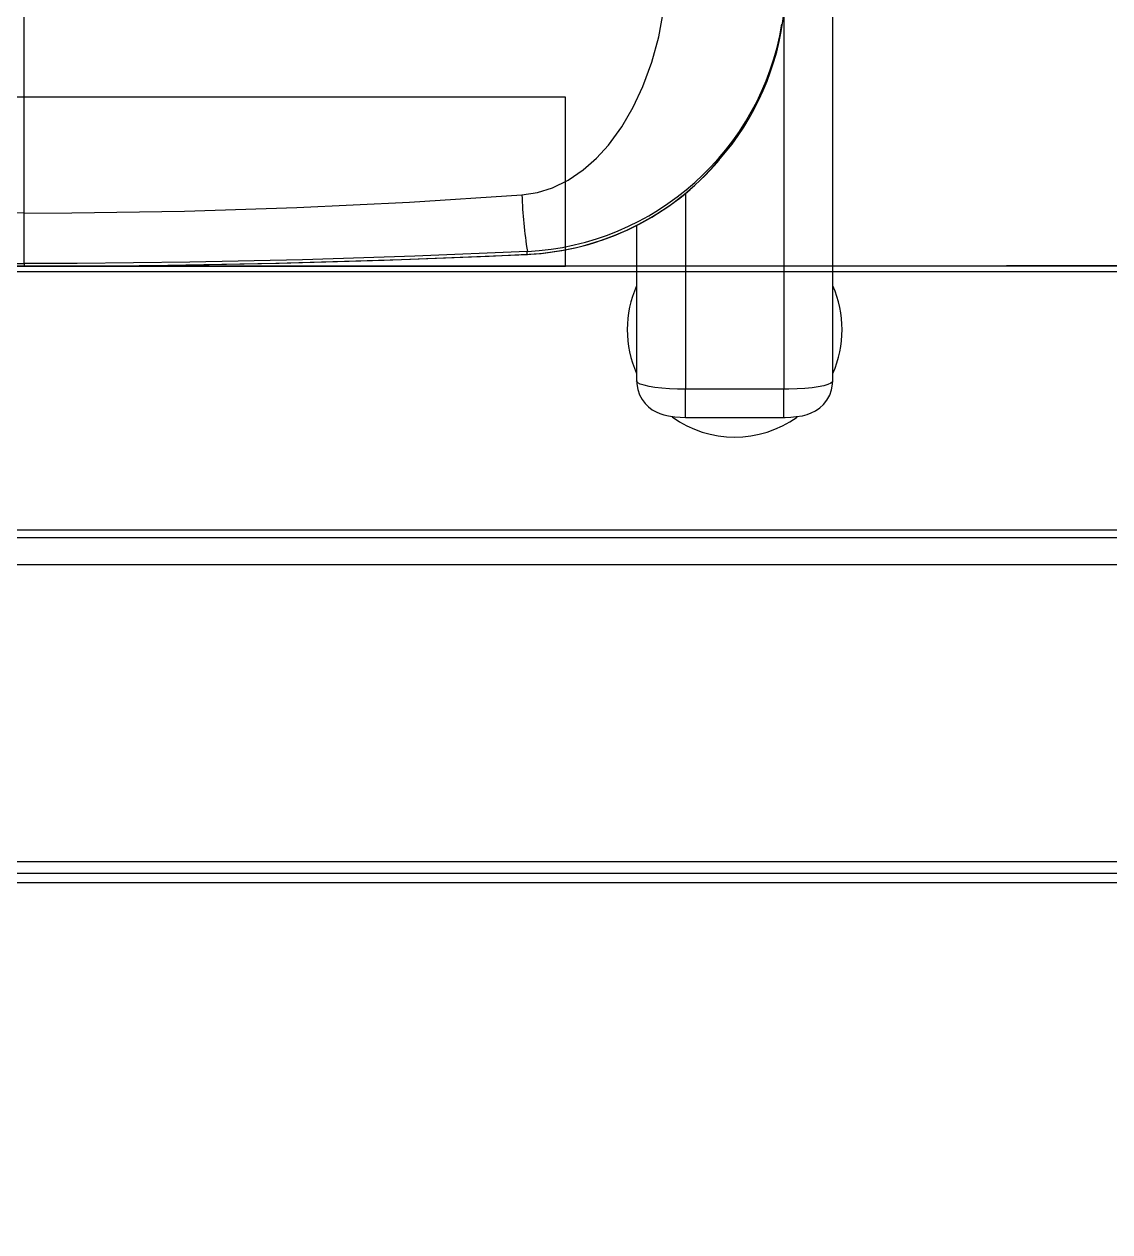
# Model space of a CAD drawing. Header units: metres. Extents: x -999 to 3200, y -1400 to 5056.
# Drawn here: x 340 to 660.9, y -285.4 to 71.6 of the extents above; entities that cross this region are included whole.
import ezdxf

# ---------------------------------------------------------------- set-up
doc = ezdxf.new("R2010")
doc.units = ezdxf.units.M
doc.layers.add('0.8', color=7, linetype='Continuous', true_color=0x000008)
doc.layers.add('NOITHAT', color=7, linetype='Continuous', true_color=0x000015)

msp = doc.modelspace()

# ---------------------------------------------------------------- linework, layer by layer
at = {"color": 7}
for points in [[(500, 0), (500, 50), (0, 50), (0, 0)], [(77.57, -1.5), (2125, -1.5), (2125, -898.5), (77.57, -898.5)]]:
    msp.add_lwpolyline(points, close=True, dxfattribs=at)
at = {"layer": '0.8', "color": 8}
for p, q in [((579, -33.88), (579, 206.78)), ((564.5, 74.79), (564.5, -36.36)), ((535.5, 21.6), (535.5, -36.36)), ((521, 12.14), (521, -33.87)), ((488.71, 3.52), (488.71, 4.36)), ((1500.2, 0), (100, 0)), ((340, 0.79), (340, 0)), ((340, 0.05), (340, 0)), ((488.71, 3.52), (488.72, 3.51)), ((564.5, -36.36), (535.5, -36.36)), ((535.5, -44.66), (535.5, -36.36)), ((564.5, -44.66), (564.5, -36.36)), ((535.5, -44.66), (564.5, -44.66)), ((101.2, -77.94, 0), (1499, -77.94, 0)), ((101.2, -80.16, 0), (1499, -80.16, 0)), ((101.2, -88.19, 0), (1499, -88.19, 0)), ((101.2, -175.96, 0), (1499, -175.96, 0)), ((101.2, -179.37, 0), (1499, -179.37, 0)), ((101.2, -182.16, 0), (1499, -182.16, 0))]:
    msp.add_line(p, q, dxfattribs=at)
for points in [[(487.12, 21.08), (491.72, 21.79), (496.12, 23.18), (500.81, 25.49), (505.17, 28.47), (509.12, 31.96), (512.66, 35.84), (516.6, 41.21), (520, 47.02), (522.88, 53.16), (525.52, 60.37), (527.55, 67.87), (528.98, 75.51), (529.45, 79.18)], [(340, 15.68), (325.88, 15.75), (292.62, 16.28), (259.37, 17.35), (226.11, 18.95), (192.88, 21.08)], [(340, 15.68), (354.12, 15.75), (387.38, 16.28), (420.63, 17.35), (453.89, 18.95), (487.12, 21.08)], [(340, 0.79), (340, 1.58), (340, 3.37), (340, 6.02), (340, 9.6), (340, 12.46), (340, 15.68)], [(191.29, 4.36), (224.51, 2.97), (257.74, 1.91), (291.01, 1.2), (324.29, 0.84), (325.71, 0.83), (340, 0.79)], [(488.71, 4.36), (455.49, 2.97), (422.26, 1.91), (388.99, 1.2), (355.71, 0.84), (354.29, 0.83), (340, 0.79)], [(340, 0), (302.82, 0.24), (265.64, 0.91), (228.46, 2), (191.29, 3.52)], [(340, 0.02), (353.31, 0.02), (384.35, 0.32), (415.4, 0.92), (446.44, 1.81), (477.48, 3), (488.72, 3.54)], [(340, 0), (377.18, 0.24), (414.36, 0.91), (451.54, 2), (488.71, 3.52)], [(535.5, -36.36), (533.1, -36.32), (530.7, -36.22), (528.5, -36.05), (526.44, -35.81), (524.69, -35.53), (523.2, -35.19), (522.1, -34.82), (521.35, -34.42), (521.02, -34.01), (521.05, -33.87)], [(521.04, -33.87), (521.04, -34.71), (521.33, -36.43), (521.87, -37.98), (522.62, -39.37), (523.52, -40.57), (524.54, -41.59), (525.64, -42.42), (526.74, -43.06), (527.88, -43.56), (529.08, -43.95), (530.45, -44.26), (532.27, -44.51), (533.86, -44.62), (535.5, -44.66)], [(578.95, -33.87), (578.9, -34.16), (578.43, -34.57), (577.53, -34.96), (576.3, -35.32), (574.7, -35.64), (572.85, -35.9), (570.71, -36.12), (568.46, -36.26), (566.02, -36.34), (564.5, -36.36)], [(564.5, -44.66), (564.93, -44.66), (566.57, -44.6), (568.21, -44.46), (570, -44.17), (571.39, -43.81), (572.64, -43.35), (573.91, -42.71), (575.12, -41.87), (576.26, -40.82), (577.26, -39.56), (578.07, -38.11), (578.64, -36.54), (578.95, -34.87), (578.96, -33.88)]]:
    msp.add_lwpolyline(points, dxfattribs=at)
for centre, radius, start, end in [((485.76, 83.65), 79.27, 318.715, 354.1029), ((484.53, 84.79), 80.53, 272.9809, 350.5575), ((485.04, 82.51), 79.07, 272.6638, 319.681), ((485.07, 82.72), 79.26, 273.0352, 319.5789), ((624.66, 25.77), 137.62, 181.9554, 188.9498), ((550, -18.73), 31.75, 155.9775, 180), ((550, -18.73), 31.75, 335.9775, 24.0225), ((550, -18.73), 31.75, 180, 204.0225), ((550, -18.73), 31.75, 234.4375, 305.4813)]:
    msp.add_arc(centre, radius, start, end, dxfattribs=at)
msp.add_open_spline([(340, 15.68), (340, 18.81), (340, 25.08), (340, 35.25), (340, 45.85), (340, 56.8), (340, 67.97), (340, 75.44), (340, 79.18)], degree=3, dxfattribs=at)
at = {"layer": 'NOITHAT', "color": 21}
msp.add_lwpolyline([(0, 787.5), (0.29, 0), (1575.29, 0.57), (1575, 788.07)], close=True, dxfattribs=at)

doc.saveas('drawing.dxf')
